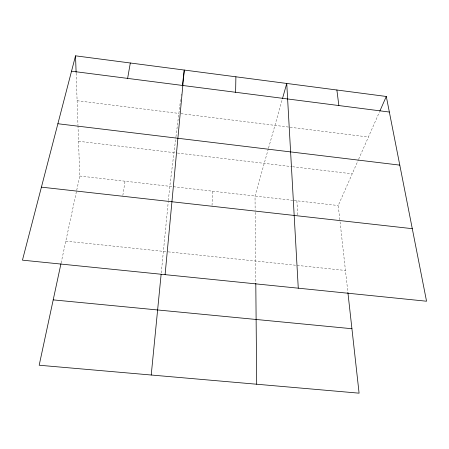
<?xml version="1.0" encoding="UTF-8"?>
<svg xmlns="http://www.w3.org/2000/svg" width="449" height="449" viewBox="0 0 449 449"><rect width="100%" height="100%" fill="white"/><g stroke="black" fill="none" stroke-linecap="round" stroke-linejoin="round"><path stroke-width="0.34" stroke-dasharray="2.25 1.68" d="M212.029 205.446L212.658 191.195M161.258 272.986L168.246 201.927M168.381 200.551L169.784 186.301L175.873 137.484M175.957 136.799L180.767 98.264M181.11 95.514L181.278 94.138M122.841 195.444L125.058 181.2M61.115 262.991L76.42 191.633M76.712 190.275L79.765 176.03L77.997 125.894M268.362 148.698L255.021 196.033L255.15 210.278M268.547 148.03L282.247 99.42M339.82 219.769L338.237 205.53L358.358 159.861M358.639 159.227L379.59 111.672M65.801 241.13L167.539 251.799M168.229 251.872L345.455 270.461M79.765 176.03L293.444 200.417M294.134 200.495L338.237 205.53M78.541 141.272L176.738 152.952M177.422 153.03L291.895 166.646M292.585 166.731L352.207 173.825M77.11 100.728L178.876 113.406M180.947 113.664L368.427 137.012M340.05 221.84L347.919 292.653M296.879 200.81L297.743 215.054M76.134 73.097L77.974 125.192M255.167 212.349L255.79 282.601"/><path stroke-width="0.67" d="M235.618 92.281L235.888 76.796M165.092 274.653L184.286 70.05L182.311 85.877M151.223 375.022L161.118 274.384M127.617 78.395L130.317 62.989M60.969 263.67L39.181 365.233L359.093 393.172L347.919 292.653M75.527 55.828L22.45 260.156L426.55 301.223L386.292 96.468L75.527 55.828L76.111 72.407M282.438 98.752L286.748 83.447L298.271 288.185M379.871 111.038L386.292 96.468M53.201 299.876L351.932 328.724M41.415 187.143L412.289 228.676M57.882 123.739L399.79 165.125M71.537 71.183L389.356 112.042M336.879 90.002L338.86 105.554M255.795 283.297L256.699 384.232"/></g></svg>
